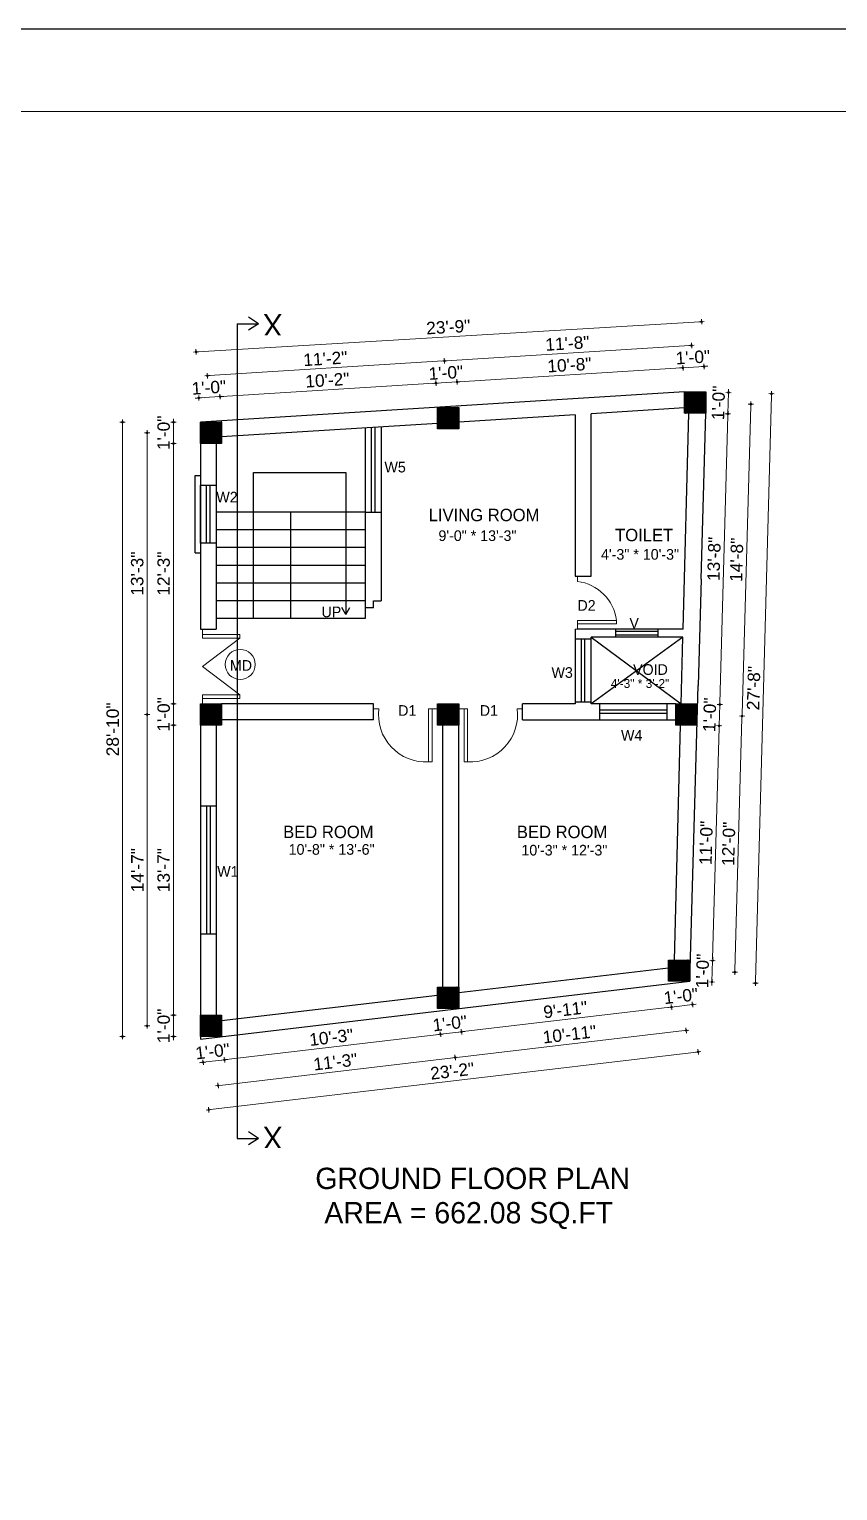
# Model space of a CAD drawing. Header units: inches. Extents: x 10143 to 33197, y -150 to 3760.
# Drawn here: x 29861 to 30317, y 1274 to 2098 of the extents above; entities that cross this region are included whole.
import ezdxf
from ezdxf.enums import TextEntityAlignment as Align

# ---------------------------------------------------------------- set-up
doc = ezdxf.new("R2010")
doc.units = ezdxf.units.IN
doc.header["$LTSCALE"] = 0.5
doc.header["$MEASUREMENT"] = 0
doc.header["$PDMODE"] = 66
for name, color, linetype, lineweight in [('0.13', 2, 'Continuous', 13), ('DW TEXT', 92, 'Continuous', 15), ('ELE1', 3, 'Continuous', 9), ('ELEVATION', 85, 'Continuous', 9), ('hatch', 9, 'Continuous', 0), ('Toilet', 7, 'Continuous', 25)]:
    doc.layers.add(name, color=color, linetype=linetype, lineweight=lineweight)
doc.styles.add('CEN', font='GOTHIC.TTF')
doc.styles.get("Standard").update_dxf_attribs({"font": 'arial.ttf'})
doc.dimstyles.new('S8', dxfattribs={"dimtxt": 5, "dimasz": 1, "dimexe": 6, "dimexo": 18, "dimgap": 1.9375, "dimtad": 1, "dimdec": 0, "dimzin": 3, "dimdsep": 46, "dimlunit": 4, "dimtxsty": 'Standard', "dimblk": 'dot 2', "dimcen": 12, "dimse1": 1, "dimse2": 1, "dimclrd": 1, "dimclre": 1, "dimclrt": 256, "dimadec": 0, "dimazin": 0, "dimtfac": 0.75, "dimtdec": 0, "dimtix": 1, "dimtmove": 1, "dimatfit": 3, "dimldrblk": 'DOT', "dimfxl": 1, "dimtolj": 1, "dimtzin": 0, "dimlwd": 9, "dimlwe": 9, "dimarcsym": 0})
pattern_1 = [(135, (30216.61329, -1856.22724), (-0.0883883476, -0.0883883476), [])]

# ---------------------------------------------------------------- blocks, each defined once
blk = doc.blocks.new('dot1')
at = {"layer": 'hatch'}
h = blk.add_hatch(color=256, dxfattribs=at)
edge = h.paths.add_edge_path()
edge.add_arc((0, 0), 1, 0, 360)
for p, q in [((3, 0), (-3, 0)), ((0, 3), (0, -3))]:
    blk.add_line(p, q, dxfattribs=at)
blk.add_circle((0, 0), 1, dxfattribs=at)
blk = doc.blocks.new('dot 2')
at = {"layer": 'hatch', "xscale": 0.5, "yscale": 0.5, "zscale": 0.5}
blk.add_blockref('dot1', (0, 0), dxfattribs=at)
blk = doc.blocks.new('*D2199')
at = {"layer": 'Defpoints', "color": 0, "transparency": 16777216}
for p in [(29942.6, 1541.92), (29957.76, 1541.92), (29957.76, 1529.92)]:
    blk.add_point(p, dxfattribs=at)
at = {"layer": 'Toilet', "color": 1, "lineweight": 9, "transparency": 16777216}
for p, q in [((29942.6, 1542.92), (29942.6, 1543.92)), ((29942.6, 1529.92), (29942.6, 1541.92)), ((29942.6, 1528.92), (29942.6, 1527.92))]:
    blk.add_line(p, q, dxfattribs=at)
for p, rotation in [((29942.6, 1541.92), 270), ((29942.6, 1529.92), 90)]:
    blk.add_blockref('dot 2', p, dxfattribs=dict(at, rotation=rotation))
at = {"layer": 'Toilet', "transparency": 16777216, "insert": (29937.09, 1535.92), "char_height": 7, "attachment_point": 5, "rotation": 90}
blk.add_mtext('\\A1;1\'-0"', dxfattribs=at)
blk = doc.blocks.new('_Dot')
at = {"color": 0, "linetype": 'ByBlock', "lineweight": -2}
blk.add_line((-0.5, 0), (-1, 0), dxfattribs=at)
at = {"color": 0, "linetype": 'ByBlock', "const_width": 0.5}
blk.add_lwpolyline([(-0.25, 0, 1), (0.25, 0, 1)], format="xyb", close=True, dxfattribs=at)
blk = doc.blocks.new('*D2200')
at = {"layer": 'Defpoints', "color": 0, "transparency": 16777216}
for p in [(29942.6, 1705.41), (29957.76, 1705.41), (29957.76, 1541.92)]:
    blk.add_point(p, dxfattribs=at)
at = {"layer": 'Toilet', "color": 1, "lineweight": 9, "transparency": 16777216}
blk.add_line((29942.6, 1542.92), (29942.6, 1704.41), dxfattribs=at)
for p, rotation in [((29942.6, 1705.41), 90), ((29942.6, 1541.92), 270)]:
    blk.add_blockref('dot 2', p, dxfattribs=dict(at, rotation=rotation))
at = {"layer": 'Toilet', "transparency": 16777216, "insert": (29937.09, 1623.66), "char_height": 7, "attachment_point": 5, "rotation": 90}
blk.add_mtext('\\A1;13\'-7"', dxfattribs=at)
blk = doc.blocks.new('*D2203')
at = {"layer": 'Defpoints', "color": 0, "transparency": 16777216}
for p in [(29942.6, 1717.41), (29957.76, 1717.41), (29957.76, 1705.41)]:
    blk.add_point(p, dxfattribs=at)
at = {"layer": 'Toilet', "color": 1, "lineweight": 9, "transparency": 16777216}
for p, q in [((29942.6, 1718.41), (29942.6, 1719.41)), ((29942.6, 1705.41), (29942.6, 1717.41)), ((29942.6, 1704.41), (29942.6, 1703.41))]:
    blk.add_line(p, q, dxfattribs=at)
for p, rotation in [((29942.6, 1717.41), 270), ((29942.6, 1705.41), 90)]:
    blk.add_blockref('dot 2', p, dxfattribs=dict(at, rotation=rotation))
at = {"layer": 'Toilet', "transparency": 16777216, "insert": (29937.09, 1711.41), "char_height": 7, "attachment_point": 5, "rotation": 90}
blk.add_mtext('\\A1;1\'-0"', dxfattribs=at)
blk = doc.blocks.new('*D2171')
at = {"layer": 'Defpoints', "color": 0, "transparency": 16777216}
for p in [(29942.6, 1864.09), (29957.76, 1864.09), (29957.76, 1717.41)]:
    blk.add_point(p, dxfattribs=at)
at = {"layer": 'Toilet', "color": 1, "lineweight": 9, "transparency": 16777216}
blk.add_line((29942.6, 1718.41), (29942.6, 1863.09), dxfattribs=at)
for p, rotation in [((29942.6, 1864.09), 90), ((29942.6, 1717.41), 270)]:
    blk.add_blockref('dot 2', p, dxfattribs=dict(at, rotation=rotation))
at = {"layer": 'Toilet', "transparency": 16777216, "insert": (29937.09, 1790.75), "char_height": 7, "attachment_point": 5, "rotation": 90}
blk.add_mtext('\\A1;12\'-3"', dxfattribs=at)
blk = doc.blocks.new('*D2172')
at = {"layer": 'Defpoints', "color": 0, "transparency": 16777216}
for p in [(29942.6, 1876.09), (29957.76, 1876.09), (29957.76, 1864.09)]:
    blk.add_point(p, dxfattribs=at)
at = {"layer": 'Toilet', "color": 1, "lineweight": 9, "transparency": 16777216}
for p, q in [((29942.6, 1877.09), (29942.6, 1878.09)), ((29942.6, 1864.09), (29942.6, 1876.09)), ((29942.6, 1863.09), (29942.6, 1862.09))]:
    blk.add_line(p, q, dxfattribs=at)
for p, rotation in [((29942.6, 1876.09), 270), ((29942.6, 1864.09), 90)]:
    blk.add_blockref('dot 2', p, dxfattribs=dict(at, rotation=rotation))
at = {"layer": 'Toilet', "transparency": 16777216, "insert": (29937.09, 1870.09), "char_height": 7, "attachment_point": 5, "rotation": 90}
blk.add_mtext('\\A1;1\'-0"', dxfattribs=at)
blk = doc.blocks.new('*D2174')
at = {"layer": 'Defpoints', "color": 0, "transparency": 16777216}
for p in [(29927.7, 1870.09), (29963.76, 1870.09), (29963.76, 1711.41)]:
    blk.add_point(p, dxfattribs=at)
at = {"layer": 'Toilet', "color": 1, "lineweight": 9, "transparency": 16777216}
blk.add_line((29927.7, 1712.41), (29927.7, 1869.09), dxfattribs=at)
for p, rotation in [((29927.7, 1870.09), 90), ((29927.7, 1711.41), 270)]:
    blk.add_blockref('dot 2', p, dxfattribs=dict(at, rotation=rotation))
at = {"layer": 'Toilet', "transparency": 16777216, "insert": (29922.19, 1790.75), "char_height": 7, "attachment_point": 5, "rotation": 90}
blk.add_mtext('\\A1;13\'-3"', dxfattribs=at)
blk = doc.blocks.new('*D2176')
at = {"layer": 'Defpoints', "color": 0, "transparency": 16777216}
for p in [(29957.76, 1528.5), (29969.76, 1529.92), (29971.31, 1516.8)]:
    blk.add_point(p, dxfattribs=at)
at = {"layer": 'Toilet', "color": 1, "lineweight": 9, "transparency": 16777216}
for p, q in [((29959.31, 1515.39), (29971.31, 1516.8)), ((29972.3, 1516.92), (29973.3, 1517.04)), ((29958.32, 1515.27), (29957.32, 1515.15))]:
    blk.add_line(p, q, dxfattribs=at)
for p, rotation in [((29959.31, 1515.39), 6.727351048226113), ((29971.31, 1516.8), 186.7273510482261)]:
    blk.add_blockref('dot 2', p, dxfattribs=dict(at, rotation=rotation))
at = {"layer": 'Toilet', "transparency": 16777216, "insert": (29964.67, 1521.57), "char_height": 7, "attachment_point": 5, "rotation": 6.72735}
blk.add_mtext('\\A1;1\'-0"', dxfattribs=at)
blk = doc.blocks.new('*D2177')
at = {"layer": 'Defpoints', "color": 0, "transparency": 16777216}
for p in [(30091.39, 1545.68), (29969.76, 1529.92), (30093.1, 1531.17)]:
    blk.add_point(p, dxfattribs=at)
at = {"layer": 'Toilet', "color": 1, "lineweight": 9, "transparency": 16777216}
blk.add_line((29972.3, 1516.92), (30092.1, 1531.05), dxfattribs=at)
for p, rotation in [((30093.1, 1531.17), 6.727351048252904), ((29971.31, 1516.8), 186.7273510482529)]:
    blk.add_blockref('dot 2', p, dxfattribs=dict(at, rotation=rotation))
at = {"layer": 'Toilet', "transparency": 16777216, "insert": (30031.56, 1529.46), "char_height": 7, "attachment_point": 5, "rotation": 6.72735}
blk.add_mtext('\\A1;10\'-3"', dxfattribs=at)
blk = doc.blocks.new('*D2178')
at = {"layer": 'Defpoints', "color": 0, "transparency": 16777216}
for p in [(30091.39, 1545.68), (30103.39, 1545.68), (30104.93, 1532.56)]:
    blk.add_point(p, dxfattribs=at)
at = {"layer": 'Toilet', "color": 1, "lineweight": 9, "transparency": 16777216}
for p, q in [((30093.1, 1531.17), (30104.93, 1532.56)), ((30105.93, 1532.68), (30106.92, 1532.8)), ((30092.1, 1531.05), (30091.11, 1530.93))]:
    blk.add_line(p, q, dxfattribs=at)
for p, rotation in [((30093.1, 1531.17), 6.727351048252893), ((30104.93, 1532.56), 186.7273510482529)]:
    blk.add_blockref('dot 2', p, dxfattribs=dict(at, rotation=rotation))
at = {"layer": 'Toilet', "transparency": 16777216, "insert": (30098.37, 1537.34), "char_height": 7, "attachment_point": 5, "rotation": 6.72735}
blk.add_mtext('\\A1;1\'-0"', dxfattribs=at)
blk = doc.blocks.new('*D2179')
at = {"layer": 'Defpoints', "color": 0, "transparency": 16777216}
for p in [(30221.66, 1561.05), (30103.39, 1545.68), (30223.38, 1546.54)]:
    blk.add_point(p, dxfattribs=at)
at = {"layer": 'Toilet', "color": 1, "lineweight": 9, "transparency": 16777216}
blk.add_line((30105.93, 1532.68), (30222.38, 1546.42), dxfattribs=at)
for p, rotation in [((30223.38, 1546.54), 6.727351048252904), ((30104.93, 1532.56), 186.7273510482529)]:
    blk.add_blockref('dot 2', p, dxfattribs=dict(at, rotation=rotation))
at = {"layer": 'Toilet', "transparency": 16777216, "insert": (30163.51, 1545.02), "char_height": 7, "attachment_point": 5, "rotation": 6.72735}
blk.add_mtext('\\A1;9\'-11"', dxfattribs=at)
blk = doc.blocks.new('*D2180')
at = {"layer": 'Defpoints', "color": 0, "transparency": 16777216}
for p in [(30221.66, 1561.05), (30233.66, 1561.05), (30235.21, 1547.93)]:
    blk.add_point(p, dxfattribs=at)
at = {"layer": 'Toilet', "color": 1, "lineweight": 9, "transparency": 16777216}
for p, q in [((30222.38, 1546.42), (30221.39, 1546.3)), ((30223.38, 1546.54), (30235.21, 1547.93)), ((30236.2, 1548.05), (30237.2, 1548.17))]:
    blk.add_line(p, q, dxfattribs=at)
for p, rotation in [((30235.21, 1547.93), 186.7273510482529), ((30223.38, 1546.54), 6.727351048252893)]:
    blk.add_blockref('dot 2', p, dxfattribs=dict(at, rotation=rotation))
at = {"layer": 'Toilet', "transparency": 16777216, "insert": (30228.65, 1552.71), "char_height": 7, "attachment_point": 5, "rotation": 6.72735}
blk.add_mtext('\\A1;1\'-0"', dxfattribs=at)
blk = doc.blocks.new('*D2181')
at = {"layer": 'Defpoints', "color": 0, "transparency": 16777216}
for p in [(30227.66, 1567.05), (30097.39, 1551.68), (30101.35, 1518.04)]:
    blk.add_point(p, dxfattribs=at)
at = {"layer": 'Toilet', "color": 1, "lineweight": 9, "transparency": 16777216}
blk.add_line((30230.64, 1533.29), (30102.35, 1518.15), dxfattribs=at)
for p, rotation in [((30231.63, 1533.4), 6.727351048225874), ((30101.35, 1518.04), 186.7273510482259)]:
    blk.add_blockref('dot 2', p, dxfattribs=dict(at, rotation=rotation))
at = {"layer": 'Toilet', "transparency": 16777216, "insert": (30165.85, 1531.19), "char_height": 7, "attachment_point": 5, "rotation": 6.72735}
blk.add_mtext('\\A1;10\'-11"', dxfattribs=at)
blk = doc.blocks.new('*D2182')
at = {"layer": 'Defpoints', "color": 0, "transparency": 16777216}
for p in [(30097.39, 1551.68), (29963.76, 1535.92), (29967.73, 1502.27)]:
    blk.add_point(p, dxfattribs=at)
at = {"layer": 'Toilet', "color": 1, "lineweight": 9, "transparency": 16777216}
blk.add_line((30100.36, 1517.92), (29968.73, 1502.39), dxfattribs=at)
for p, rotation in [((30101.35, 1518.04), 6.727351048252972), ((29967.73, 1502.27), 186.727351048253)]:
    blk.add_blockref('dot 2', p, dxfattribs=dict(at, rotation=rotation))
at = {"layer": 'Toilet', "transparency": 16777216, "insert": (30033.9, 1515.63), "char_height": 7, "attachment_point": 5, "rotation": 6.72735}
blk.add_mtext('\\A1;11\'-3"', dxfattribs=at)
blk = doc.blocks.new('*D2183')
at = {"layer": 'Defpoints', "color": 0, "transparency": 16777216}
for p in [(30233.66, 1561.05), (29957.76, 1528.5), (30238.36, 1521.25)]:
    blk.add_point(p, dxfattribs=at)
at = {"layer": 'Toilet', "color": 1, "lineweight": 9, "transparency": 16777216}
blk.add_line((29963.45, 1488.82), (30237.37, 1521.13), dxfattribs=at)
for p, rotation in [((30238.36, 1521.25), 6.727351048225743), ((29962.46, 1488.7), 186.7273510482257)]:
    blk.add_blockref('dot 2', p, dxfattribs=dict(at, rotation=rotation))
at = {"layer": 'Toilet', "transparency": 16777216, "insert": (30099.76, 1510.45), "char_height": 7, "attachment_point": 5, "rotation": 6.72735}
blk.add_mtext('\\A1;23\'-2"', dxfattribs=at)
blk = doc.blocks.new('*D2184')
at = {"layer": 'Defpoints', "color": 0, "transparency": 16777216}
for p in [(30231.71, 1711.41), (30263.09, 1710.53), (30227.66, 1567.05)]:
    blk.add_point(p, dxfattribs=at)
at = {"layer": 'Toilet', "color": 1, "lineweight": 9, "transparency": 16777216}
blk.add_line((30259.07, 1567.17), (30263.07, 1709.53), dxfattribs=at)
for p, rotation in [((30263.09, 1710.53), 88.39404783827474), ((30259.05, 1566.17), 268.3940478382747)]:
    blk.add_blockref('dot 2', p, dxfattribs=dict(at, rotation=rotation))
at = {"layer": 'Toilet', "transparency": 16777216, "insert": (30255.56, 1638.5), "char_height": 7, "attachment_point": 5, "rotation": 88.39405}
blk.add_mtext('\\A1;12\'-0"', dxfattribs=at)
blk = doc.blocks.new('*D2185')
at = {"layer": 'Defpoints', "color": 0, "transparency": 16777216}
for p in [(30236.64, 1887.14), (30268.02, 1886.26), (30231.71, 1711.41)]:
    blk.add_point(p, dxfattribs=at)
at = {"layer": 'Toilet', "color": 1, "lineweight": 9, "transparency": 16777216}
blk.add_line((30263.12, 1711.53), (30267.99, 1885.26), dxfattribs=at)
for p, rotation in [((30268.02, 1886.26), 88.3940478382136), ((30263.09, 1710.53), 268.3940478382136)]:
    blk.add_blockref('dot 2', p, dxfattribs=dict(at, rotation=rotation))
at = {"layer": 'Toilet', "transparency": 16777216, "insert": (30260.05, 1798.55), "char_height": 7, "attachment_point": 5, "rotation": 88.39405}
blk.add_mtext('\\A1;14\'-8"', dxfattribs=at)
blk = doc.blocks.new('*D2168')
at = {"layer": 'Defpoints', "color": 0, "transparency": 16777216}
for p in [(30234, 1573.05), (30246.51, 1572.69), (30233.66, 1561.05)]:
    blk.add_point(p, dxfattribs=at)
at = {"layer": 'Toilet', "color": 1, "lineweight": 9, "transparency": 16777216}
for p, q in [((30246.54, 1573.69), (30246.57, 1574.69)), ((30246.17, 1560.69), (30246.51, 1572.69)), ((30246.15, 1559.69), (30246.12, 1558.7))]:
    blk.add_line(p, q, dxfattribs=at)
for p, rotation in [((30246.51, 1572.69), 268.3940478382726), ((30246.17, 1560.69), 88.39404783827257)]:
    blk.add_blockref('dot 2', p, dxfattribs=dict(at, rotation=rotation))
at = {"layer": 'Toilet', "transparency": 16777216, "insert": (30240.83, 1566.85), "char_height": 7, "attachment_point": 5, "rotation": 88.39405}
blk.add_mtext('\\A1;1\'-0"', dxfattribs=at)
blk = doc.blocks.new('*D2186')
at = {"layer": 'Defpoints', "color": 0, "transparency": 16777216}
for p in [(30237.71, 1705.41), (30250.22, 1705.06), (30234, 1573.05)]:
    blk.add_point(p, dxfattribs=at)
at = {"layer": 'Toilet', "color": 1, "lineweight": 9, "transparency": 16777216}
blk.add_line((30246.54, 1573.69), (30250.19, 1704.06), dxfattribs=at)
for p, rotation in [((30250.22, 1705.06), 88.3940478382136), ((30246.51, 1572.69), 268.3940478382136)]:
    blk.add_blockref('dot 2', p, dxfattribs=dict(at, rotation=rotation))
at = {"layer": 'Toilet', "transparency": 16777216, "insert": (30242.86, 1639.03), "char_height": 7, "attachment_point": 5, "rotation": 88.39405}
blk.add_mtext('\\A1;11\'-0"', dxfattribs=at)
blk = doc.blocks.new('*D2187')
at = {"layer": 'Defpoints', "color": 0, "transparency": 16777216}
for p in [(30237.71, 1717.41), (30250.56, 1717.05), (30237.71, 1705.41)]:
    blk.add_point(p, dxfattribs=at)
at = {"layer": 'Toilet', "color": 1, "lineweight": 9, "transparency": 16777216}
for p, q in [((30250.22, 1705.06), (30250.56, 1717.05)), ((30250.59, 1718.05), (30250.61, 1719.05)), ((30250.19, 1704.06), (30250.17, 1703.06))]:
    blk.add_line(p, q, dxfattribs=at)
for p, rotation in [((30250.56, 1717.05), 268.3940478382136), ((30250.22, 1705.06), 88.39404783821358)]:
    blk.add_blockref('dot 2', p, dxfattribs=dict(at, rotation=rotation))
at = {"layer": 'Toilet', "transparency": 16777216, "insert": (30244.88, 1711.21), "char_height": 7, "attachment_point": 5, "rotation": 88.39405}
blk.add_mtext('\\A1;1\'-0"', dxfattribs=at)
blk = doc.blocks.new('*D2188')
at = {"layer": 'Defpoints', "color": 0, "transparency": 16777216}
for p in [(30242.64, 1881.14), (30255.15, 1880.79), (30237.71, 1717.41)]:
    blk.add_point(p, dxfattribs=at)
at = {"layer": 'Toilet', "color": 1, "lineweight": 9, "transparency": 16777216}
blk.add_line((30250.59, 1718.05), (30255.12, 1879.79), dxfattribs=at)
for p, rotation in [((30255.15, 1880.79), 88.3940478382136), ((30250.56, 1717.05), 268.3940478382136)]:
    blk.add_blockref('dot 2', p, dxfattribs=dict(at, rotation=rotation))
at = {"layer": 'Toilet', "transparency": 16777216, "insert": (30247.34, 1799.07), "char_height": 7, "attachment_point": 5, "rotation": 88.39405}
blk.add_mtext('\\A1;13\'-8"', dxfattribs=at)
blk = doc.blocks.new('*D2189')
at = {"layer": 'Defpoints', "color": 0, "transparency": 16777216}
for p in [(30242.64, 1893.14), (30255.48, 1892.78), (30242.64, 1881.14)]:
    blk.add_point(p, dxfattribs=at)
at = {"layer": 'Toilet', "color": 1, "lineweight": 9, "transparency": 16777216}
for p, q in [((30255.51, 1893.78), (30255.54, 1894.78)), ((30255.15, 1880.79), (30255.48, 1892.78)), ((30255.12, 1879.79), (30255.09, 1878.79))]:
    blk.add_line(p, q, dxfattribs=at)
for p, rotation in [((30255.48, 1892.78), 268.3940478382136), ((30255.15, 1880.79), 88.39404783821358)]:
    blk.add_blockref('dot 2', p, dxfattribs=dict(at, rotation=rotation))
at = {"layer": 'Toilet', "transparency": 16777216, "insert": (30249.81, 1886.94), "char_height": 7, "attachment_point": 5, "rotation": 88.39405}
blk.add_mtext('\\A1;1\'-0"', dxfattribs=at)
blk = doc.blocks.new('*D2190')
at = {"layer": 'Defpoints', "color": 0, "transparency": 16777216}
for p in [(30242.64, 1893.14), (30279.66, 1892.14), (30233.66, 1561.05)]:
    blk.add_point(p, dxfattribs=at)
at = {"layer": 'Toilet', "color": 1, "lineweight": 9, "transparency": 16777216}
blk.add_line((30270.71, 1561.04), (30279.63, 1891.14), dxfattribs=at)
for p, rotation in [((30279.66, 1892.14), 88.45204859075596), ((30270.68, 1560.04), 268.452048590756)]:
    blk.add_blockref('dot 2', p, dxfattribs=dict(at, rotation=rotation))
at = {"layer": 'Toilet', "transparency": 16777216, "insert": (30269.66, 1726.24), "char_height": 7, "attachment_point": 5, "rotation": 88.45205}
blk.add_mtext('\\A1;27\'-8"', dxfattribs=at)
blk = doc.blocks.new('*D2191')
at = {"layer": 'Defpoints', "color": 0, "transparency": 16777216}
for p in [(29968.91, 1890.49), (29957.76, 1876.09), (29969.76, 1876.84)]:
    blk.add_point(p, dxfattribs=at)
at = {"layer": 'Toilet', "color": 1, "lineweight": 9, "transparency": 16777216}
for p, q in [((29955.91, 1889.68), (29954.92, 1889.62)), ((29956.91, 1889.74), (29968.91, 1890.49)), ((29969.91, 1890.55), (29970.91, 1890.61))]:
    blk.add_line(p, q, dxfattribs=at)
for p, rotation in [((29956.91, 1889.74), 3.575827605927389), ((29968.91, 1890.49), 183.5758276059273)]:
    blk.add_blockref('dot 2', p, dxfattribs=dict(at, rotation=rotation))
at = {"layer": 'Toilet', "transparency": 16777216, "insert": (29962.57, 1895.62), "char_height": 7, "attachment_point": 5, "rotation": 3.57583}
blk.add_mtext('\\A1;1\'-0"', dxfattribs=at)
blk = doc.blocks.new('*D2192')
at = {"layer": 'Defpoints', "color": 0, "transparency": 16777216}
for p in [(30090.53, 1898.09), (30091.39, 1884.44), (29969.76, 1876.84)]:
    blk.add_point(p, dxfattribs=at)
at = {"layer": 'Toilet', "color": 1, "lineweight": 9, "transparency": 16777216}
blk.add_line((29969.91, 1890.55), (30089.54, 1898.03), dxfattribs=at)
for p, rotation in [((30090.53, 1898.09), 3.575827605926551), ((29968.91, 1890.49), 183.5758276059265)]:
    blk.add_blockref('dot 2', p, dxfattribs=dict(at, rotation=rotation))
at = {"layer": 'Toilet', "transparency": 16777216, "insert": (30029.38, 1899.79), "char_height": 7, "attachment_point": 5, "rotation": 3.57583}
blk.add_mtext('\\A1;10\'-2"', dxfattribs=at)
blk = doc.blocks.new('*D2193')
at = {"layer": 'Defpoints', "color": 0, "transparency": 16777216}
for p in [(30102.49, 1898.84), (30091.39, 1884.44), (30103.39, 1884.44)]:
    blk.add_point(p, dxfattribs=at)
at = {"layer": 'Toilet', "color": 1, "lineweight": 9, "transparency": 16777216}
for p, q in [((30089.54, 1898.03), (30088.54, 1897.97)), ((30090.53, 1898.09), (30102.49, 1898.84)), ((30103.48, 1898.9), (30104.48, 1898.96))]:
    blk.add_line(p, q, dxfattribs=at)
for p, rotation in [((30090.53, 1898.09), 3.575827605926509), ((30102.49, 1898.84), 183.5758276059265)]:
    blk.add_blockref('dot 2', p, dxfattribs=dict(at, rotation=rotation))
at = {"layer": 'Toilet', "transparency": 16777216, "insert": (30096.17, 1903.96), "char_height": 7, "attachment_point": 5, "rotation": 3.57583}
blk.add_mtext('\\A1;1\'-0"', dxfattribs=at)
blk = doc.blocks.new('*D2194')
at = {"layer": 'Defpoints', "color": 0, "transparency": 16777216}
for p in [(30229.79, 1906.79), (30230.64, 1893.14), (30103.39, 1884.44)]:
    blk.add_point(p, dxfattribs=at)
at = {"layer": 'Toilet', "color": 1, "lineweight": 9, "transparency": 16777216}
blk.add_line((30103.48, 1898.9), (30228.79, 1906.73), dxfattribs=at)
for p, rotation in [((30229.79, 1906.79), 3.575827605926551), ((30102.49, 1898.84), 183.5758276059265)]:
    blk.add_blockref('dot 2', p, dxfattribs=dict(at, rotation=rotation))
at = {"layer": 'Toilet', "transparency": 16777216, "insert": (30165.79, 1908.32), "char_height": 7, "attachment_point": 5, "rotation": 3.57583}
blk.add_mtext('\\A1;10\'-8"', dxfattribs=at)
blk = doc.blocks.new('*D2195')
at = {"layer": 'Defpoints', "color": 0, "transparency": 16777216}
for p in [(30241.74, 1907.54), (30230.64, 1893.14), (30242.64, 1893.14)]:
    blk.add_point(p, dxfattribs=at)
at = {"layer": 'Toilet', "color": 1, "lineweight": 9, "transparency": 16777216}
for p, q in [((30228.79, 1906.73), (30227.79, 1906.67)), ((30229.79, 1906.79), (30241.74, 1907.54)), ((30242.74, 1907.6), (30243.74, 1907.66))]:
    blk.add_line(p, q, dxfattribs=at)
for p, rotation in [((30229.79, 1906.79), 3.575827605926589), ((30241.74, 1907.54), 183.5758276059265)]:
    blk.add_blockref('dot 2', p, dxfattribs=dict(at, rotation=rotation))
at = {"layer": 'Toilet', "transparency": 16777216, "insert": (30235.42, 1912.67), "char_height": 7, "attachment_point": 5, "rotation": 3.57583}
blk.add_mtext('\\A1;1\'-0"', dxfattribs=at)
blk = doc.blocks.new('*D2196')
at = {"layer": 'Defpoints', "color": 0, "transparency": 16777216}
for p in [(30095.37, 1910.65), (30236.64, 1887.14), (30097.39, 1878.44)]:
    blk.add_point(p, dxfattribs=at)
at = {"layer": 'Toilet', "color": 1, "lineweight": 9, "transparency": 16777216}
blk.add_line((30233.63, 1919.29), (30096.37, 1910.71), dxfattribs=at)
for p, rotation in [((30234.63, 1919.35), 3.575843646370442), ((30095.37, 1910.65), 183.5758436463704)]:
    blk.add_blockref('dot 2', p, dxfattribs=dict(at, rotation=rotation))
at = {"layer": 'Toilet', "transparency": 16777216, "insert": (30164.66, 1920.5), "char_height": 7, "attachment_point": 5, "rotation": 3.57584}
blk.add_mtext('\\A1;11\'-8"', dxfattribs=at)
blk = doc.blocks.new('*D2197')
at = {"layer": 'Defpoints', "color": 0, "transparency": 16777216}
for p in [(29961.75, 1902.3), (30097.39, 1878.44), (29963.76, 1870.09)]:
    blk.add_point(p, dxfattribs=at)
at = {"layer": 'Toilet', "color": 1, "lineweight": 9, "transparency": 16777216}
blk.add_line((30094.38, 1910.59), (29962.75, 1902.36), dxfattribs=at)
for p, rotation in [((30095.37, 1910.65), 3.575843646351178), ((29961.75, 1902.3), 183.5758436463511)]:
    blk.add_blockref('dot 2', p, dxfattribs=dict(at, rotation=rotation))
at = {"layer": 'Toilet', "transparency": 16777216, "insert": (30028.22, 1911.92), "char_height": 7, "attachment_point": 5, "rotation": 3.57584}
blk.add_mtext('\\A1;11\'-2"', dxfattribs=at)
blk = doc.blocks.new('*D2198')
at = {"layer": 'Defpoints', "color": 0, "transparency": 16777216}
for p in [(29955.39, 1915.7), (30242.64, 1893.14), (29957.76, 1876.09)]:
    blk.add_point(p, dxfattribs=at)
at = {"layer": 'Toilet', "color": 1, "lineweight": 9, "transparency": 16777216}
blk.add_line((30239.27, 1932.69), (29956.39, 1915.76), dxfattribs=at)
for p, rotation in [((30240.27, 1932.75), 3.425574687814992), ((29955.39, 1915.7), 183.425574687815)]:
    blk.add_blockref('dot 2', p, dxfattribs=dict(at, rotation=rotation))
at = {"layer": 'Toilet', "transparency": 16777216, "insert": (30097.5, 1929.73), "char_height": 7, "attachment_point": 5, "rotation": 3.42557}
blk.add_mtext('\\A1;23\'-9"', dxfattribs=at)

msp = doc.modelspace()

# ---------------------------------------------------------------- hatches: boundary and pattern name
at = {"layer": 'Toilet'}
h = msp.add_hatch(dxfattribs=at)
h.set_pattern_fill('ANSI31', color=256, angle=90)
h.set_pattern_definition(pattern_1)
h.paths.add_polyline_path([(30242.64, 1893.14), (30230.64, 1893.14), (30230.64, 1893.14), (30230.64, 1881.14), (30242.64, 1881.14)])
h = msp.add_hatch(dxfattribs=at)
h.set_pattern_fill('ANSI31', color=256, angle=90)
h.set_pattern_definition(pattern_1)
h.paths.add_polyline_path([(29957.76, 1541.92), (29957.76, 1529.92), (29969.76, 1529.92), (29969.76, 1541.92)])
h.paths.add_polyline_path([(29957.76, 1705.41), (29969.76, 1705.41), (29969.76, 1717.41), (29957.76, 1717.41)])
h.paths.add_polyline_path([(29969.76, 1864.09), (29969.76, 1876.09), (29957.76, 1876.09), (29957.76, 1864.09)])
h.paths.add_polyline_path([(30103.39, 1872.44), (30103.39, 1884.44), (30091.39, 1884.44), (30091.39, 1872.44)])
h.paths.add_polyline_path([(30225.71, 1717.41), (30225.71, 1705.41), (30237.71, 1705.41), (30237.71, 1717.41)])
h.paths.add_polyline_path([(30221.66, 1561.05), (30233.66, 1561.05), (30233.66, 1573.05), (30221.66, 1573.05)])
h.paths.add_polyline_path([(30103.39, 1557.68), (30091.39, 1557.68), (30091.39, 1545.68), (30103.39, 1545.68)])
h.paths.add_polyline_path([(30103.39, 1705.41), (30103.39, 1717.41), (30091.39, 1717.41), (30091.39, 1705.41)])

# ---------------------------------------------------------------- linework, layer by layer
at = {"layer": '0.13', "color": 0, "ltscale": 0.5}
for p, q in [((30173.06, 1789.41), (30169.06, 1789.41)), ((29961.76, 1759.41), (29957.76, 1759.41)), ((30173.06, 1759.41), (30169.06, 1759.41)), ((29961.76, 1717.41), (29957.76, 1717.41)), ((30055.39, 1717.41), (30055.39, 1708.66)), ((30091.39, 1717.41), (30091.39, 1713.41)), ((30103.39, 1717.41), (30103.39, 1713.41)), ((30139.39, 1717.41), (30139.39, 1708.66))]:
    msp.add_line(p, q, dxfattribs=at)
at = {"layer": 'Defpoints'}
msp.add_lwpolyline([(32105.39, 2097.54), (28927.79, 2097.54), (28927.79, -150.43), (32105.39, -150.43)], close=True, dxfattribs=at)
at = {"layer": 'ELE1'}
msp.add_lwpolyline([(28974.1, 2051.22), (32059.07, 2051.22), (32059.07, -104.11), (28974.1, -104.11)], close=True, dxfattribs=at)
at = {"layer": 'ELEVATION', "color": 146, "ltscale": 0.25, "true_color": 0x105689}
for p, q in [((30170.3, 1786.41), (30170.3, 1789.41)), ((30192.39, 1764.41), (30170.3, 1764.41)), ((30170.3, 1764.41), (30170.3, 1762.41)), ((30192.39, 1762.41), (30192.39, 1764.41)), ((29959.01, 1759.41), (29959.01, 1756.41)), ((29959.01, 1756.41), (29980.01, 1756.41)), ((29959.01, 1754.41), (29959.01, 1756.41)), ((29980.01, 1754.41), (29959.01, 1754.41)), ((29980.01, 1754.41), (29959.01, 1738.41)), ((29980.01, 1754.41), (29980.01, 1756.41)), ((30170.3, 1759.41), (30170.3, 1762.41)), ((30170.3, 1762.41), (30192.39, 1762.41)), ((29980.01, 1722.41), (29959.01, 1738.41)), ((29980.01, 1722.41), (29959.01, 1722.41)), ((29959.01, 1722.41), (29959.01, 1720.41)), ((29980.01, 1720.41), (29980.01, 1722.41)), ((29959.01, 1717.41), (29959.01, 1720.41)), ((29959.01, 1720.41), (29980.01, 1720.41)), ((30055.39, 1714.65), (30058.39, 1714.65)), ((30086.39, 1684.65), (30086.39, 1714.65)), ((30086.39, 1714.65), (30088.39, 1714.65)), ((30091.39, 1714.65), (30088.39, 1714.65)), ((30088.39, 1714.65), (30088.39, 1684.65)), ((30103.39, 1714.65), (30106.39, 1714.65)), ((30106.39, 1714.65), (30106.39, 1684.65)), ((30108.39, 1714.65), (30106.39, 1714.65)), ((30108.39, 1684.65), (30108.39, 1714.65)), ((30139.39, 1714.65), (30136.39, 1714.65)), ((30088.39, 1684.65), (30086.39, 1684.65)), ((30106.39, 1684.65), (30108.39, 1684.65))]:
    msp.add_line(p, q, dxfattribs=at)
at = {"layer": 'ELEVATION'}
msp.add_circle((29980.24, 1739.61), 8.46, dxfattribs=at)
at = {"layer": 'ELEVATION', "color": 146, "ltscale": 0.25, "true_color": 0x105689}
for centre, radius, start, end in [((30167.12, 1761.13), 25.48, 7.39655, 82.84168), ((30084.93, 1711.36), 26.75, 172.93802, 273.11211), ((30109.84, 1711.36), 26.75, 266.88789, 7.06198)]:
    msp.add_arc(centre, radius, start, end, dxfattribs=at)
at = {"layer": 'Toilet'}
for p, q in [((29978.52, 1931.58), (29978.52, 1472.54)), ((29978.52, 1931.58), (29990.52, 1931.58)), ((29990.52, 1931.58), (29984.85, 1935.28)), ((29990.52, 1931.58), (29984.85, 1927.88)), ((30230.64, 1893.14), (29957.76, 1876.09)), ((30169.06, 1880.28), (30103.39, 1876.17)), ((30169.06, 1880.28), (30169.06, 1789.41)), ((30230.64, 1884.12), (30178.06, 1880.84)), ((30178.06, 1789.41), (30178.06, 1880.84)), ((30229.85, 1759.41), (30233.03, 1881.14)), ((30240.02, 1787.68), (30242.64, 1881.14)), ((29957.76, 1876.09), (29957.76, 1759.41)), ((29969.76, 1876.09), (29969.76, 1876.84)), ((30091.39, 1875.42), (29969.76, 1867.82)), ((30050.76, 1872.88), (30050.76, 1765.41)), ((30054.26, 1825.41), (30054.26, 1873.07)), ((30056.26, 1825.41), (30056.26, 1873.26)), ((30059.76, 1873.45), (30059.76, 1775.41)), ((29966.76, 1864.09), (29966.76, 1759.41)), ((29954.76, 1802.41), (29954.76, 1846.09)), ((29954.76, 1846.09), (29957.76, 1846.09)), ((29987.76, 1765.41), (29987.76, 1847.83)), ((29987.76, 1847.83), (30039.76, 1847.83)), ((30039.76, 1847.83), (30039.76, 1767.8)), ((29957.76, 1807.91), (29957.76, 1840.59)), ((29957.76, 1840.59), (29966.76, 1840.59)), ((29961.26, 1807.91), (29961.26, 1840.59)), ((29963.26, 1807.91), (29963.26, 1840.59)), ((30008.76, 1825.41), (29966.76, 1825.41)), ((30008.76, 1765.41), (30008.76, 1825.41)), ((30050.76, 1825.41), (30008.76, 1825.41)), ((30008.76, 1765.41), (30008.76, 1825.41)), ((30050.76, 1825.41), (30059.76, 1825.41)), ((30008.76, 1815.41), (29966.76, 1815.41)), ((30050.76, 1815.41), (30008.76, 1815.41)), ((29966.76, 1807.91), (29957.76, 1807.91)), ((30008.76, 1805.41), (29966.76, 1805.41)), ((30050.76, 1805.41), (30008.76, 1805.41)), ((29954.76, 1802.41), (29957.76, 1802.41)), ((30008.76, 1795.41), (29966.76, 1795.41)), ((30050.76, 1795.41), (30008.76, 1795.41)), ((30169.06, 1789.41), (30178.06, 1789.41)), ((30240.02, 1787.68), (30238.34, 1727.68)), ((30008.76, 1785.41), (29966.76, 1785.41)), ((30050.76, 1785.41), (30008.76, 1785.41)), ((30008.76, 1775.41), (29966.76, 1775.41)), ((30050.76, 1775.41), (30008.76, 1775.41)), ((30039.76, 1767.8), (30037.51, 1771.68)), ((30039.76, 1767.8), (30042.02, 1771.68)), ((30055.39, 1771.41), (30050.76, 1771.41)), ((30055.39, 1775.41), (30059.76, 1775.41)), ((30055.39, 1771.41), (30055.39, 1775.41)), ((30008.76, 1765.41), (29966.76, 1765.41)), ((30050.76, 1765.41), (30008.76, 1765.41)), ((29957.76, 1759.41), (29966.76, 1759.41)), ((30169.06, 1759.41), (30169.06, 1717.41)), ((30229.85, 1759.41), (30170.3, 1759.41)), ((30229.74, 1754.91), (30178.06, 1754.91)), ((30229.74, 1754.91), (30178.06, 1717.41)), ((30178.06, 1754.91), (30228.76, 1717.41)), ((30178.06, 1717.41), (30178.06, 1754.91)), ((30191.9, 1754.91), (30191.9, 1759.41)), ((30215.9, 1758.16), (30191.9, 1758.16)), ((30215.9, 1756.16), (30191.9, 1756.16)), ((30215.9, 1754.91), (30215.9, 1759.41)), ((30228.76, 1717.41), (30229.74, 1754.91)), ((30178.06, 1753.91), (30169.06, 1753.91)), ((30172.56, 1718.41), (30172.56, 1753.91)), ((30174.56, 1718.41), (30174.56, 1753.91)), ((30233.66, 1561.05), (30238.34, 1727.68)), ((30238.3, 1726.41), (30238.3, 1726.41)), ((29957.76, 1717.41), (29957.76, 1528.5)), ((30055.39, 1717.41), (29969.76, 1717.41)), ((30055.39, 1708.41), (30055.39, 1717.41)), ((30169.06, 1717.41), (30139.39, 1717.41)), ((30139.39, 1708.41), (30139.39, 1717.41)), ((30178.06, 1718.41), (30169.06, 1718.41)), ((30225.71, 1717.41), (30178.06, 1717.41)), ((30182.88, 1708.41), (30182.88, 1717.41)), ((30220.88, 1713.91), (30182.88, 1713.91)), ((30220.88, 1708.41), (30220.88, 1717.41)), ((29966.76, 1705.41), (29966.76, 1541.92)), ((30055.39, 1708.41), (29969.76, 1708.41)), ((30094.39, 1557.68), (30094.39, 1705.41)), ((30103.39, 1554.56), (30103.39, 1705.41)), ((30139.39, 1708.41), (30225.71, 1708.41)), ((30220.88, 1711.91), (30182.88, 1711.91)), ((30224.99, 1573.05), (30228.44, 1705.41)), ((29966.76, 1659.66), (29957.76, 1659.66)), ((29961.26, 1659.66), (29961.26, 1587.66)), ((29963.26, 1659.66), (29963.26, 1587.66)), ((29966.76, 1587.66), (29957.76, 1587.66)), ((30224.99, 1573.05), (30234, 1573.05)), ((30103.39, 1554.74), (30221.66, 1568.69)), ((29957.76, 1528.5), (30233.66, 1561.05)), ((29969.76, 1538.98), (30091.39, 1553.32)), ((29990.52, 1472.54), (29984.85, 1476.24)), ((29978.52, 1472.54), (29990.52, 1472.54)), ((29990.52, 1472.54), (29984.85, 1468.84))]:
    msp.add_line(p, q, dxfattribs=at)
for points in [[(30230.64, 1881.14), (30230.64, 1893.14), (30242.64, 1893.14), (30242.64, 1881.14)], [(30091.39, 1872.44), (30091.39, 1884.44), (30103.39, 1884.44), (30103.39, 1872.44)], [(29957.76, 1864.09), (29957.76, 1876.09), (29969.76, 1876.09), (29969.76, 1864.09)], [(29957.76, 1705.41), (29957.76, 1717.41), (29969.76, 1717.41), (29969.76, 1705.41)], [(30091.39, 1705.41), (30091.39, 1717.41), (30103.39, 1717.41), (30103.39, 1705.41)], [(30225.71, 1705.41), (30225.71, 1717.41), (30237.71, 1717.41), (30237.71, 1705.41)], [(30221.66, 1561.05), (30221.66, 1573.05), (30233.66, 1573.05), (30233.66, 1561.05)], [(30091.39, 1545.68), (30091.39, 1557.68), (30103.39, 1557.68), (30103.39, 1545.68)], [(29957.76, 1529.92), (29957.76, 1541.92), (29969.76, 1541.92), (29969.76, 1529.92)]]:
    msp.add_lwpolyline(points, close=True, dxfattribs=at)

# ---------------------------------------------------------------- texts
at = {"layer": 'DW TEXT', "ltscale": 0.13, "style": 'CEN'}
for p in [(29998.57, 1931.01), (29998.57, 1473.1)]:
    msp.add_text('X', height=12, rotation=180, dxfattribs=at).set_placement(p, align=Align.MIDDLE_CENTER)
for s, height, p in [('W5', 6, (30067.56, 1850.78)), ('W2', 6, (29972.78, 1833.88)), ('LIVING ROOM ', 7, (30118.99, 1823.82)), ('9\'-0" * 13\'-3"', 6, (30113.97, 1812.16)), ('TOILET', 7, (30207.92, 1812.53)), ('4\'-3" * 10\'-3"', 6, (30205.62, 1801.62)), ('UP', 6, (30031.62, 1769.19)), ('D2', 6, (30175.45, 1772.86)), ('V', 6, (30202.31, 1762.83)), ('MD', 6, (29980.65, 1739.04)), ('W3', 6, (30161.72, 1735.04)), ('VOID', 6, (30211.49, 1736.72)), ('4\'-3" * 3\'-2"', 5, (30205.62, 1728.87)), ('D1', 6, (30074.39, 1713.65)), ('D1', 6, (30120.39, 1713.65)), ('W4', 6, (30200.9, 1699.67)), ('BED ROOM', 7, (30029.92, 1645.23)), ('BED ROOM', 7, (30161.66, 1645.23)), ('10\'-8" * 13\'-6"', 6, (30031.76, 1635.36)), ('10\'-3" * 12\'-3"', 6, (30162.96, 1634.94)), ('W1', 6, (29973.29, 1622.93)), ('GROUND FLOOR PLAN', 12, (30111.29, 1450)), ('AREA = 662.08 SQ.FT ', 12, (30111.29, 1430.66))]:
    msp.add_text(s, height=height, dxfattribs=at).set_placement(p, align=Align.MIDDLE_CENTER)

# ---------------------------------------------------------------- dimensions: what is measured, and where the dimension line sits
at = {"layer": 'Toilet'}
for p1, p2, distance, picture, middle in [((30242.64, 1893.14), (29957.76, 1876.09), -39.68, '*D2198', (30097.5, 1929.73)), ((30236.64, 1887.14), (30097.39, 1878.44), -32.27, '*D2196', (30164.66, 1920.5)), ((29957.76, 1876.09), (29969.76, 1876.84), 13.68, '*D2191', (29962.57, 1895.62)), ((30233.66, 1561.05), (30242.64, 1893.14), -37.03, '*D2190', (30269.66, 1726.24)), ((30227.66, 1567.05), (30231.71, 1711.41), -31.39, '*D2184', (30255.56, 1638.5)), ((30233.66, 1561.05), (30234, 1573.05), -12.51, '*D2168', (30240.83, 1566.85)), ((30227.66, 1567.05), (30097.39, 1551.68), 33.88, '*D2181', (30165.85, 1531.19)), ((29957.76, 1528.5), (30233.66, 1561.05), -40.07, '*D2183', (30099.76, 1510.45)), ((29957.76, 1528.5), (29969.76, 1529.92), -13.2, '*D2176', (29964.67, 1521.57))]:
    dim = msp.add_aligned_dim(p1=p1, p2=p2, distance=distance, dimstyle='S8', override={"dimtxt": 7, "dimfxl": 2, "dimfxlon": 1, "dimarcsym": 1}, dxfattribs=at)
    dim.commit()
    dim.dimension.update_dxf_attribs({"geometry": picture, "text_midpoint": middle})
for base, p1, p2, angle, picture, middle in [((29961.75, 1902.3), (30097.39, 1878.44), (29963.76, 1870.09), 3.57584, '*D2197', (30028.22, 1911.92)), ((30229.79, 1906.79), (30103.39, 1884.44), (30230.64, 1893.14), 183.57583, '*D2194', (30165.79, 1908.32)), ((30241.74, 1907.54), (30230.64, 1893.14), (30242.64, 1893.14), 183.57583, '*D2195', (30235.42, 1912.67)), ((30090.53, 1898.09), (29969.76, 1876.84), (30091.39, 1884.44), 183.57583, '*D2192', (30029.38, 1899.79)), ((30102.49, 1898.84), (30091.39, 1884.44), (30103.39, 1884.44), 183.57583, '*D2193', (30096.17, 1903.96)), ((30255.48, 1892.78), (30242.64, 1881.14), (30242.64, 1893.14), 268.39405, '*D2189', (30249.81, 1886.94)), ((30268.02, 1886.26), (30231.71, 1711.41), (30236.64, 1887.14), 268.39405, '*D2185', (30260.05, 1798.55)), ((29942.6, 1876.09), (29957.76, 1864.09), (29957.76, 1876.09), 90, '*D2172', (29937.09, 1870.09)), ((30255.15, 1880.79), (30237.71, 1717.41), (30242.64, 1881.14), 268.39405, '*D2188', (30247.34, 1799.07)), ((29927.7, 1870.09), (29963.76, 1711.41), (29963.76, 1870.09), 90, '*D2174', (29922.19, 1790.75)), ((29942.6, 1864.09), (29957.76, 1717.41), (29957.76, 1864.09), 90, '*D2171', (29937.09, 1790.75)), ((29942.6, 1717.41), (29957.76, 1705.41), (29957.76, 1717.41), 90, '*D2203', (29937.09, 1711.41)), ((30250.56, 1717.05), (30237.71, 1705.41), (30237.71, 1717.41), 268.39405, '*D2187', (30244.88, 1711.21)), ((29942.6, 1705.41), (29957.76, 1541.92), (29957.76, 1705.41), 90, '*D2200', (29937.09, 1623.66)), ((30250.22, 1705.06), (30234, 1573.05), (30237.71, 1705.41), 268.39405, '*D2186', (30242.86, 1639.03)), ((30223.38, 1546.54), (30103.39, 1545.68), (30221.66, 1561.05), 186.72735, '*D2179', (30163.51, 1545.02)), ((30235.21, 1547.93), (30221.66, 1561.05), (30233.66, 1561.05), 186.72735, '*D2180', (30228.65, 1552.71)), ((29967.73, 1502.27), (30097.39, 1551.68), (29963.76, 1535.92), 6.72735, '*D2182', (30033.9, 1515.63)), ((29942.6, 1541.92), (29957.76, 1529.92), (29957.76, 1541.92), 90, '*D2199', (29937.09, 1535.92)), ((30093.1, 1531.17), (29969.76, 1529.92), (30091.39, 1545.68), 186.72735, '*D2177', (30031.56, 1529.46)), ((30104.93, 1532.56), (30091.39, 1545.68), (30103.39, 1545.68), 186.72735, '*D2178', (30098.37, 1537.34))]:
    dim = msp.add_linear_dim(base=base, p1=p1, p2=p2, angle=angle, dimstyle='S8', override={"dimtxt": 7, "dimfxl": 2, "dimfxlon": 1, "dimarcsym": 1}, dxfattribs=at)
    dim.commit()
    dim.dimension.update_dxf_attribs({"geometry": picture, "text_midpoint": middle})
for base, p1, p2 in [((29913.82, 1876.09), (29957.76, 1529.92), (29957.76, 1876.09)), ((29927.7, 1711.41), (29963.76, 1535.92), (29963.76, 1711.41))]:
    msp.add_linear_dim(base=base, p1=p1, p2=p2, angle=90, dimstyle='S8', override={"dimtxt": 7, "dimfxl": 2, "dimfxlon": 1, "dimarcsym": 1}, dxfattribs=at).render()

doc.saveas('drawing.dxf')
